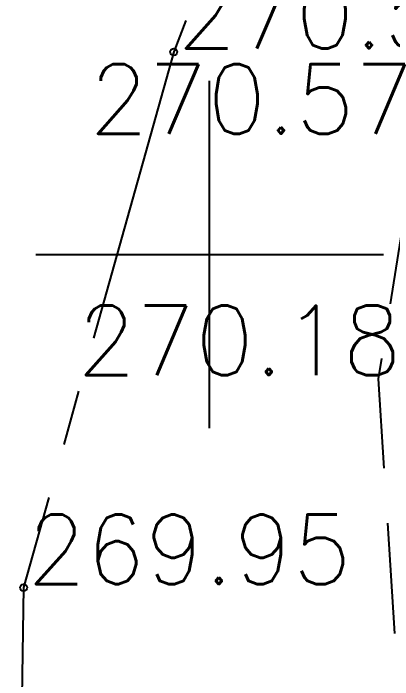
# Model space of a CAD drawing. Extents: x 524954 to 526204, y 9523489 to 9524010.
# Drawn here: x 525197.18 to 525202.63, y 9523693.88 to 9523703.47 of the extents above; entities that cross this region are included whole.
import ezdxf
from ezdxf.enums import TextEntityAlignment as Align

# ---------------------------------------------------------------- set-up
doc = ezdxf.new("R2010")
doc.units = 0
doc.header["$PDMODE"] = 33
doc.header["$PDSIZE"] = 0.1
doc.linetypes.add('AXES2', pattern=[28.575, 19.05, -3.175, 3.175, -3.175])
doc.linetypes.add('CACHE2', pattern=[4.7625, 3.175, -1.5875])
for name, color, linetype in [('Axe_Piste', 3, 'AXES2'), ('Borde_Piste', 7, 'CACHE2'), ('Carroyage(2)', 7, 'Continuous'), ('TopoAlt', 3, 'Continuous'), ('TOPOJIS', 7, 'Continuous')]:
    doc.layers.add(name, color=color, linetype=linetype)
doc.styles.add('Simplex 1.0', font='Simplex.shx', dxfattribs={"width": 0.99, "height": 1})

# ---------------------------------------------------------------- blocks, each defined once
blk = doc.blocks.new('TCPOINT M')
at = {"color": 0}
blk.add_point((0, 0), dxfattribs=at)
at = {"layer": 'TopoAlt', "style": 'Simplex 1.0', "width": 0.99}
blk.add_attdef('ALT', (0.15, 0.15), '', height=1, dxfattribs=at)

msp = doc.modelspace()

# ---------------------------------------------------------------- linework, layer by layer
at = {"layer": 'Axe_Piste', "ltscale": 0.25, "flags": 128}
msp.add_lwpolyline([(525223.3659, 9523755.3372), (525205.8654, 9523718.9443), (525201.8109, 9523709.0349), (525199.4854, 9523702.9144), (525197.3256, 9523695.2075), (525197.178, 9523686.1335), (525198.6902, 9523677.843)], dxfattribs=at)
at = {"layer": 'Borde_Piste', "ltscale": 0.5, "flags": 128}
msp.add_lwpolyline([(525205.6738, 9523680.6499), (525204.8792, 9523682.8378), (525204.2093, 9523685.2201), (525203.2061, 9523689.0323), (525202.6847, 9523694.2345), (525202.428, 9523698.2091), (525202.9861, 9523701.6875), (525203.2907, 9523702.9573)], dxfattribs=at)
at = {"layer": 'Carroyage(2)'}
for p, q in [((525200, 9523697.5), (525200, 9523702.5)), ((525197.5, 9523700), (525202.5, 9523700))]:
    msp.add_line(p, q, dxfattribs=at)

# ---------------------------------------------------------------- block references
at = {"layer": 'TOPOJIS'}
ref = msp.add_blockref('TCPOINT M', (525199.4854, 9523702.9144, 270.54), dxfattribs=at)
ref.add_attrib('ALT', '270.54', (525199.5354, 9523702.9644, 270.54), dxfattribs={"layer": 'TopoAlt', "height": 1, "style": 'Simplex 1.0', "width": 0.99})
ref = msp.add_blockref('TCPOINT M', (525202.9861, 9523701.6875, 270.57), dxfattribs=at)
ref.add_attrib('ALT', '270.57', dxfattribs={"layer": 'TopoAlt', "height": 1, "style": 'Simplex 1.0', "width": 0.99}).set_placement((525202.9361, 9523701.7375, 270.57), align=Align.RIGHT)
ref = msp.add_blockref('TCPOINT M', (525202.8116, 9523698.216, 270.18), dxfattribs=at)
ref.add_attrib('ALT', '270.18', dxfattribs={"layer": 'TopoAlt', "height": 1, "style": 'Simplex 1.0', "width": 0.99}).set_placement((525202.7616, 9523698.266, 270.18), align=Align.RIGHT)
ref = msp.add_blockref('TCPOINT M', (525197.3256, 9523695.2075, 269.95), dxfattribs=at)
ref.add_attrib('ALT', '269.95', (525197.3756, 9523695.2575, 269.95), dxfattribs={"layer": 'TopoAlt', "height": 1, "style": 'Simplex 1.0', "width": 0.99})

doc.saveas('drawing.dxf')
